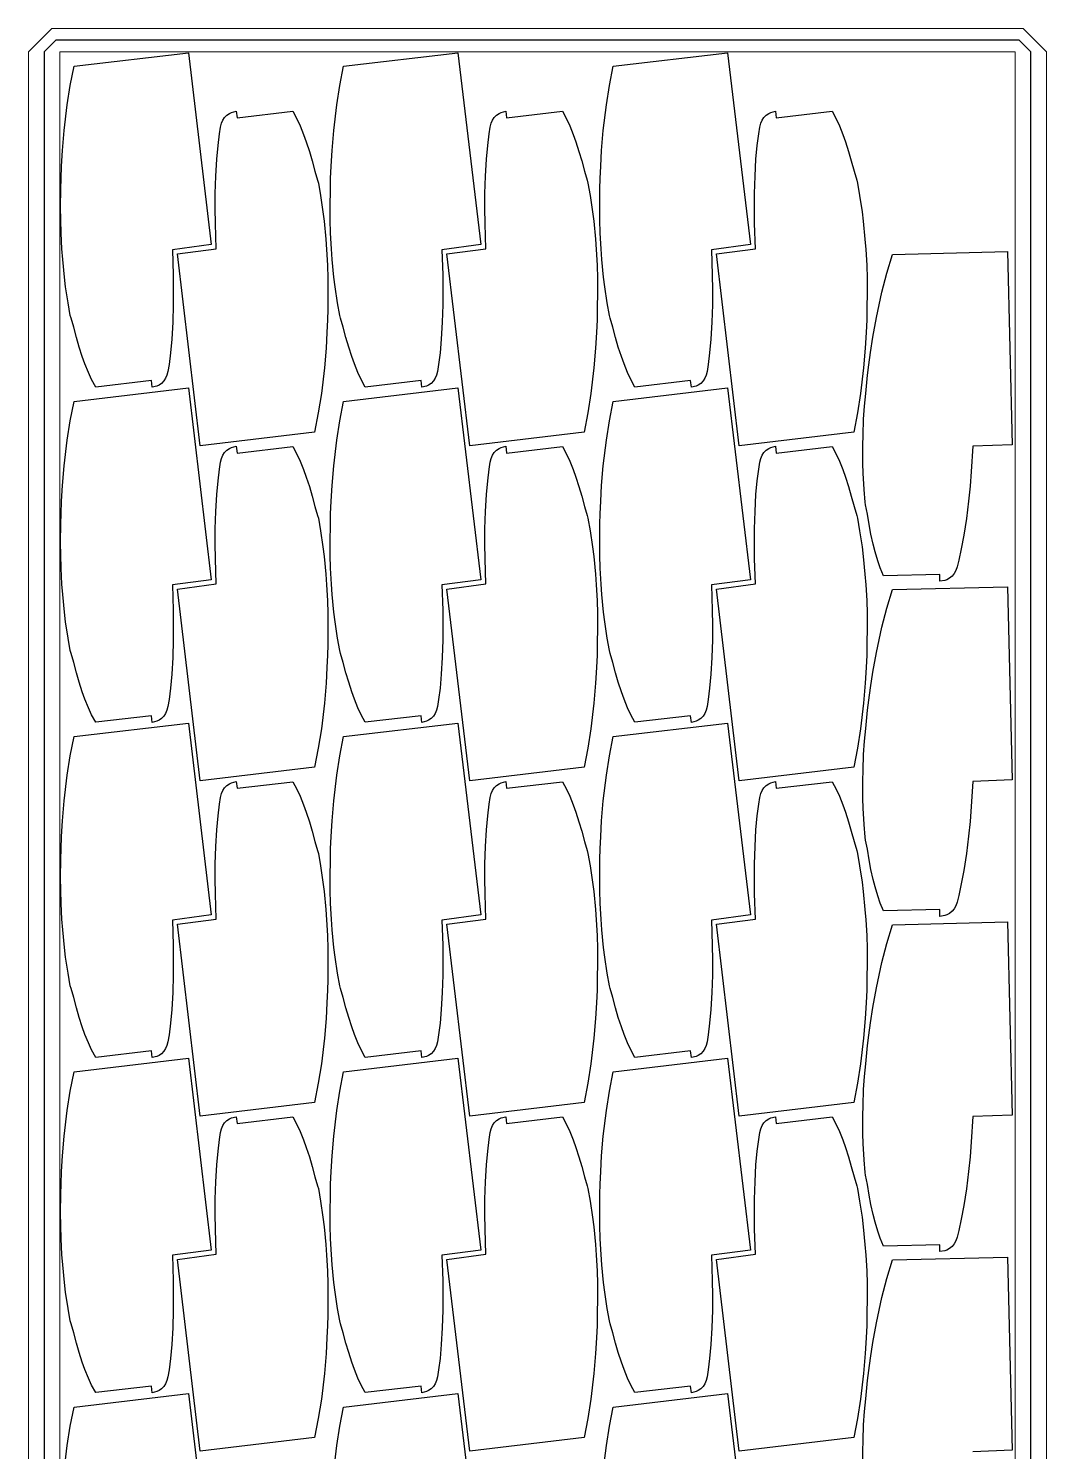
# Model space of a CAD drawing. Header units: millimetres. Extents: x -10628 to 24720, y -21829 to 4032.
# Drawn here: x 6649 to 7949, y -10016 to -8198 of the extents above; entities that cross this region are included whole.
import ezdxf
from ezdxf.enums import TextEntityAlignment as Align
from ezdxf.lldxf.tags import DXFTag

# ---------------------------------------------------------------- set-up
doc = ezdxf.new("R2010")
doc.units = ezdxf.units.MM
doc.layers.add('layer khung van cnc', color=7, linetype='Continuous', lineweight=25, true_color=0xfbf59b)
doc.layers.add('layer mau', color=7, linetype='Continuous')
doc.styles.add('Text Dim', font='arial.ttf')
tags = doc.linetypes.add('KVVIENMAY', pattern='A,46.311228,-10.280676,["KV VIỀN MÁY",Text Dim,S=10.028098,R=0,X=0,Y=-4.346144],-100.988212', length=157.580116).pattern_tags.tags
tags[6] = DXFTag(74, 10)

# ---------------------------------------------------------------- blocks, each defined once
blk = doc.blocks.new('khung van cnc')
at = {"lineweight": 5}
blk.add_lwpolyline([(-193, -99.4), (-193, 2370.6), (-223, 2400.6), (-1463, 2400.6), (-1493, 2370.6), (-1493, -99.4)], close=True, dxfattribs=at)
at = {"color": 1, "linetype": 'KVVIENMAY'}
blk.add_lwpolyline([(-511.9, -84.4), (-213, -84.4), (-213, 2370.6), (-228, 2385.6), (-1458, 2385.6), (-1473, 2370.6), (-1473, -84.4), (-1172.8, -84.4)], dxfattribs=at)
at = {"lineweight": 5}
blk.add_lwpolyline([(-513.5, -69.4), (-233, -69.4), (-233, 2370.6), (-1453, 2370.6), (-1453, -69.4), (-1173, -69.4)], dxfattribs=at)
at = {"layer": 'layer mau'}
for tag, p in [('ÁGF', (-518, -155.9)), ('TENFILE', (-518, -268.9)), ('TENFILE', (-518, -381.8)), ('TENFILE', (-518, -494.8))]:
    blk.add_attdef(tag, text='', height=30, dxfattribs=at).set_placement(p, align=Align.MIDDLE_CENTER)

msp = doc.modelspace()

# ---------------------------------------------------------------- linework, layer by layer
for points in [[(6882.306, -8474.226), (6832.736, -8480.803), (6833.661, -8512.968), (6833.955, -8532.16), (6833.816, -8551.204), (6833.152, -8573.394), (6831.904, -8595.07), (6830.282, -8612.666), (6828.477, -8627.45), (6827.135, -8636.286), (6825.85, -8641.07), (6824.144, -8645.117), (6821.923, -8648.524), (6818.925, -8651.573), (6815.682, -8653.811), (6813.024, -8654.958), (6807.098, -8656.606), (6806.066, -8647.922), (6734.811, -8656.39), (6729.568, -8646.802), (6725.464, -8637.841), (6721.036, -8626.832), (6717.638, -8617.408), (6713.7, -8605.14), (6710.174, -8593.083), (6706.738, -8579.872), (6703.339, -8568.368), (6702.253, -8564.827), (6699.532, -8548.796), (6696.497, -8528.155), (6694.882, -8515.882), (6692.729, -8493.147), (6691.656, -8479.778), (6690.546, -8459.683), (6690.133, -8442.843), (6690.006, -8426.547), (6690.26, -8403.021), (6690.568, -8389.9), (6691.233, -8374), (6692.424, -8353.954), (6694.545, -8328.549), (6698.41, -8295.773), (6702.331, -8271.061), (6707.162, -8246.551), (6853.186, -8229.197)], [(7226.558, -8474.226), (7176.989, -8480.803), (7177.913, -8512.968), (7178.207, -8532.16), (7178.069, -8551.204), (7177.405, -8573.394), (7176.157, -8595.07), (7174.534, -8612.666), (7172.729, -8627.45), (7171.387, -8636.286), (7170.103, -8641.07), (7168.396, -8645.117), (7166.176, -8648.524), (7163.177, -8651.573), (7159.935, -8653.811), (7157.276, -8654.958), (7151.35, -8656.606), (7150.318, -8647.922), (7079.063, -8656.39), (7073.821, -8646.802), (7069.717, -8637.841), (7065.288, -8626.832), (7061.891, -8617.408), (7057.953, -8605.14), (7054.426, -8593.083), (7050.99, -8579.872), (7047.591, -8568.368), (7046.505, -8564.827), (7043.784, -8548.796), (7040.749, -8528.155), (7039.134, -8515.882), (7036.981, -8493.147), (7035.908, -8479.778), (7034.798, -8459.683), (7034.385, -8442.843), (7034.259, -8426.547), (7034.513, -8403.021), (7034.821, -8389.9), (7035.485, -8374), (7036.676, -8353.954), (7038.798, -8328.549), (7042.663, -8295.773), (7046.583, -8271.061), (7051.414, -8246.551), (7197.439, -8229.197)], [(7570.811, -8474.226), (7521.241, -8480.803), (7522.165, -8512.968), (7522.46, -8532.16), (7522.321, -8551.204), (7521.657, -8573.394), (7520.409, -8595.07), (7518.786, -8612.666), (7516.982, -8627.45), (7515.639, -8636.286), (7514.355, -8641.07), (7512.649, -8645.117), (7510.428, -8648.524), (7507.429, -8651.573), (7504.187, -8653.811), (7501.529, -8654.958), (7495.603, -8656.606), (7494.571, -8647.922), (7423.315, -8656.39), (7418.073, -8646.802), (7413.969, -8637.841), (7409.541, -8626.832), (7406.143, -8617.408), (7402.205, -8605.14), (7398.679, -8593.083), (7395.243, -8579.872), (7391.843, -8568.368), (7390.758, -8564.827), (7388.037, -8548.796), (7385.002, -8528.155), (7383.387, -8515.882), (7381.234, -8493.147), (7380.161, -8479.778), (7379.05, -8459.683), (7378.638, -8442.843), (7378.511, -8426.547), (7378.765, -8403.021), (7379.073, -8389.9), (7379.737, -8374), (7380.928, -8353.954), (7383.05, -8328.549), (7386.915, -8295.773), (7390.835, -8271.061), (7395.666, -8246.551), (7541.691, -8229.197)], [(6839.109, -8486.212), (6888.679, -8479.635), (6887.754, -8447.47), (6887.46, -8428.278), (6887.598, -8409.233), (6888.263, -8387.043), (6889.511, -8365.368), (6891.133, -8347.771), (6892.938, -8332.987), (6894.28, -8324.152), (6895.565, -8319.368), (6897.271, -8315.32), (6899.492, -8311.913), (6902.49, -8308.864), (6905.733, -8306.626), (6908.391, -8305.48), (6914.317, -8303.832), (6915.349, -8312.516), (6986.604, -8304.048), (6991.847, -8313.636), (6995.951, -8322.596), (7000.379, -8333.605), (7003.777, -8343.03), (7007.714, -8355.298), (7011.241, -8367.354), (7014.677, -8380.566), (7018.076, -8392.069), (7019.162, -8395.611), (7021.883, -8411.641), (7024.918, -8432.282), (7026.533, -8444.556), (7028.686, -8467.29), (7029.759, -8480.659), (7030.869, -8500.755), (7031.282, -8517.595), (7031.409, -8533.891), (7031.154, -8557.417), (7030.847, -8570.538), (7030.182, -8586.438), (7028.991, -8606.483), (7026.87, -8631.889), (7023.005, -8664.664), (7019.084, -8689.377), (7014.253, -8713.887), (6868.229, -8731.241)], [(7183.361, -8486.212), (7232.931, -8479.635), (7232.007, -8447.47), (7231.712, -8428.278), (7231.851, -8409.233), (7232.515, -8387.043), (7233.763, -8365.368), (7235.386, -8347.771), (7237.191, -8332.987), (7238.533, -8324.152), (7239.817, -8319.368), (7241.523, -8315.32), (7243.744, -8311.913), (7246.743, -8308.864), (7249.985, -8306.626), (7252.643, -8305.48), (7258.569, -8303.832), (7259.601, -8312.516), (7330.857, -8304.048), (7336.099, -8313.636), (7340.203, -8322.596), (7344.631, -8333.605), (7348.029, -8343.03), (7351.967, -8355.298), (7355.494, -8367.354), (7358.929, -8380.566), (7362.329, -8392.069), (7363.414, -8395.611), (7366.135, -8411.641), (7369.17, -8432.282), (7370.785, -8444.556), (7372.938, -8467.29), (7374.011, -8480.659), (7375.122, -8500.755), (7375.534, -8517.595), (7375.661, -8533.891), (7375.407, -8557.417), (7375.099, -8570.538), (7374.435, -8586.438), (7373.244, -8606.483), (7371.122, -8631.889), (7367.257, -8664.664), (7363.337, -8689.377), (7358.506, -8713.887), (7212.481, -8731.241)], [(7527.614, -8486.212), (7577.183, -8479.635), (7576.259, -8447.47), (7575.965, -8428.278), (7576.103, -8409.233), (7576.767, -8387.043), (7578.015, -8365.368), (7579.638, -8347.771), (7581.443, -8332.987), (7582.785, -8324.152), (7584.069, -8319.368), (7585.776, -8315.32), (7587.996, -8311.913), (7590.995, -8308.864), (7594.237, -8306.626), (7596.896, -8305.48), (7602.822, -8303.832), (7603.854, -8312.516), (7675.109, -8304.048), (7680.351, -8313.636), (7684.455, -8322.596), (7688.884, -8333.605), (7692.282, -8343.03), (7696.219, -8355.298), (7699.746, -8367.354), (7703.182, -8380.566), (7706.581, -8392.069), (7707.667, -8395.611), (7710.388, -8411.641), (7713.423, -8432.282), (7715.038, -8444.556), (7717.191, -8467.29), (7718.264, -8480.659), (7719.374, -8500.755), (7719.787, -8517.595), (7719.914, -8533.891), (7719.659, -8557.417), (7719.351, -8570.538), (7718.687, -8586.438), (7717.496, -8606.483), (7715.374, -8631.889), (7711.509, -8664.664), (7707.589, -8689.377), (7702.758, -8713.887), (7556.733, -8731.241)], [(7905.019, -8729.999), (7855.05, -8731.873), (7852.937, -8763.981), (7851.421, -8783.115), (7849.487, -8802.062), (7846.734, -8824.091), (7843.447, -8845.552), (7840.173, -8862.917), (7836.982, -8877.465), (7834.813, -8886.135), (7833.083, -8890.776), (7831.003, -8894.645), (7828.471, -8897.827), (7825.198, -8900.58), (7821.759, -8902.502), (7819.004, -8903.393), (7812.95, -8904.475), (7812.741, -8895.732), (7741.005, -8897.444), (7736.69, -8887.404), (7733.449, -8878.097), (7730.078, -8866.719), (7727.584, -8857.016), (7724.821, -8844.432), (7722.446, -8832.097), (7720.272, -8818.62), (7717.972, -8806.847), (7717.225, -8803.219), (7716.028, -8787.003), (7714.952, -8766.168), (7714.502, -8753.797), (7714.502, -8730.961), (7714.694, -8717.55), (7715.484, -8697.44), (7716.661, -8680.636), (7718.071, -8664.4), (7720.542, -8641.003), (7722.086, -8627.97), (7724.247, -8612.203), (7727.322, -8592.359), (7731.83, -8567.267), (7738.768, -8535.002), (7745.001, -8510.769), (7752.122, -8486.824), (7899.132, -8483.316)], [(6882.306, -8902.416), (6832.736, -8908.993), (6833.661, -8941.157), (6833.955, -8960.35), (6833.816, -8979.394), (6833.152, -9001.584), (6831.904, -9023.26), (6830.282, -9040.856), (6828.477, -9055.64), (6827.135, -9064.476), (6825.85, -9069.26), (6824.144, -9073.307), (6821.923, -9076.714), (6818.925, -9079.763), (6815.682, -9082.001), (6813.024, -9083.147), (6807.098, -9084.795), (6806.066, -9076.111), (6734.811, -9084.58), (6729.568, -9074.992), (6725.464, -9066.031), (6721.036, -9055.022), (6717.638, -9045.598), (6713.7, -9033.33), (6710.174, -9021.273), (6706.738, -9008.062), (6703.339, -8996.558), (6702.253, -8993.017), (6699.532, -8976.986), (6696.497, -8956.345), (6694.882, -8944.071), (6692.729, -8921.337), (6691.656, -8907.968), (6690.546, -8887.873), (6690.133, -8871.033), (6690.006, -8854.736), (6690.26, -8831.21), (6690.568, -8818.09), (6691.233, -8802.189), (6692.424, -8782.144), (6694.545, -8756.739), (6698.41, -8723.963), (6702.331, -8699.251), (6707.162, -8674.741), (6853.186, -8657.387)], [(7226.558, -8902.416), (7176.989, -8908.993), (7177.913, -8941.157), (7178.207, -8960.35), (7178.069, -8979.394), (7177.405, -9001.584), (7176.157, -9023.26), (7174.534, -9040.856), (7172.729, -9055.64), (7171.387, -9064.476), (7170.103, -9069.26), (7168.396, -9073.307), (7166.176, -9076.714), (7163.177, -9079.763), (7159.935, -9082.001), (7157.276, -9083.147), (7151.35, -9084.795), (7150.318, -9076.111), (7079.063, -9084.58), (7073.821, -9074.992), (7069.717, -9066.031), (7065.288, -9055.022), (7061.891, -9045.598), (7057.953, -9033.33), (7054.426, -9021.273), (7050.99, -9008.062), (7047.591, -8996.558), (7046.505, -8993.017), (7043.784, -8976.986), (7040.749, -8956.345), (7039.134, -8944.071), (7036.981, -8921.337), (7035.908, -8907.968), (7034.798, -8887.873), (7034.385, -8871.033), (7034.259, -8854.736), (7034.513, -8831.21), (7034.821, -8818.09), (7035.485, -8802.189), (7036.676, -8782.144), (7038.798, -8756.739), (7042.663, -8723.963), (7046.583, -8699.251), (7051.414, -8674.741), (7197.439, -8657.387)], [(7570.811, -8902.416), (7521.241, -8908.993), (7522.165, -8941.157), (7522.46, -8960.35), (7522.321, -8979.394), (7521.657, -9001.584), (7520.409, -9023.26), (7518.786, -9040.856), (7516.982, -9055.64), (7515.639, -9064.476), (7514.355, -9069.26), (7512.649, -9073.307), (7510.428, -9076.714), (7507.429, -9079.763), (7504.187, -9082.001), (7501.529, -9083.147), (7495.603, -9084.795), (7494.571, -9076.111), (7423.315, -9084.58), (7418.073, -9074.992), (7413.969, -9066.031), (7409.541, -9055.022), (7406.143, -9045.598), (7402.205, -9033.33), (7398.679, -9021.273), (7395.243, -9008.062), (7391.843, -8996.558), (7390.758, -8993.017), (7388.037, -8976.986), (7385.002, -8956.345), (7383.387, -8944.071), (7381.234, -8921.337), (7380.161, -8907.968), (7379.05, -8887.873), (7378.638, -8871.033), (7378.511, -8854.736), (7378.765, -8831.21), (7379.073, -8818.09), (7379.737, -8802.189), (7380.928, -8782.144), (7383.05, -8756.739), (7386.915, -8723.963), (7390.835, -8699.251), (7395.666, -8674.741), (7541.691, -8657.387)], [(6839.109, -8914.402), (6888.679, -8907.825), (6887.754, -8875.66), (6887.46, -8856.468), (6887.598, -8837.423), (6888.263, -8815.233), (6889.511, -8793.557), (6891.133, -8775.961), (6892.938, -8761.177), (6894.28, -8752.342), (6895.565, -8747.558), (6897.271, -8743.51), (6899.492, -8740.103), (6902.49, -8737.054), (6905.733, -8734.816), (6908.391, -8733.67), (6914.317, -8732.022), (6915.349, -8740.706), (6986.604, -8732.238), (6991.847, -8741.826), (6995.951, -8750.786), (7000.379, -8761.795), (7003.777, -8771.22), (7007.714, -8783.487), (7011.241, -8795.544), (7014.677, -8808.756), (7018.076, -8820.259), (7019.162, -8823.801), (7021.883, -8839.831), (7024.918, -8860.472), (7026.533, -8872.746), (7028.686, -8895.48), (7029.759, -8908.849), (7030.869, -8928.945), (7031.282, -8945.785), (7031.409, -8962.081), (7031.154, -8985.607), (7030.847, -8998.728), (7030.182, -9014.628), (7028.991, -9034.673), (7026.87, -9060.078), (7023.005, -9092.854), (7019.084, -9117.566), (7014.253, -9142.077), (6868.229, -9159.43)], [(7183.361, -8914.402), (7232.931, -8907.825), (7232.007, -8875.66), (7231.712, -8856.468), (7231.851, -8837.423), (7232.515, -8815.233), (7233.763, -8793.557), (7235.386, -8775.961), (7237.191, -8761.177), (7238.533, -8752.342), (7239.817, -8747.558), (7241.523, -8743.51), (7243.744, -8740.103), (7246.743, -8737.054), (7249.985, -8734.816), (7252.643, -8733.67), (7258.569, -8732.022), (7259.601, -8740.706), (7330.857, -8732.238), (7336.099, -8741.826), (7340.203, -8750.786), (7344.631, -8761.795), (7348.029, -8771.22), (7351.967, -8783.487), (7355.494, -8795.544), (7358.929, -8808.756), (7362.329, -8820.259), (7363.414, -8823.801), (7366.135, -8839.831), (7369.17, -8860.472), (7370.785, -8872.746), (7372.938, -8895.48), (7374.011, -8908.849), (7375.122, -8928.945), (7375.534, -8945.785), (7375.661, -8962.081), (7375.407, -8985.607), (7375.099, -8998.728), (7374.435, -9014.628), (7373.244, -9034.673), (7371.122, -9060.078), (7367.257, -9092.854), (7363.337, -9117.566), (7358.506, -9142.077), (7212.481, -9159.43)], [(7527.614, -8914.402), (7577.183, -8907.825), (7576.259, -8875.66), (7575.965, -8856.468), (7576.103, -8837.423), (7576.767, -8815.233), (7578.015, -8793.557), (7579.638, -8775.961), (7581.443, -8761.177), (7582.785, -8752.342), (7584.069, -8747.558), (7585.776, -8743.51), (7587.996, -8740.103), (7590.995, -8737.054), (7594.237, -8734.816), (7596.896, -8733.67), (7602.822, -8732.022), (7603.854, -8740.706), (7675.109, -8732.238), (7680.351, -8741.826), (7684.455, -8750.786), (7688.884, -8761.795), (7692.282, -8771.22), (7696.219, -8783.487), (7699.746, -8795.544), (7703.182, -8808.756), (7706.581, -8820.259), (7707.667, -8823.801), (7710.388, -8839.831), (7713.423, -8860.472), (7715.038, -8872.746), (7717.191, -8895.48), (7718.264, -8908.849), (7719.374, -8928.945), (7719.787, -8945.785), (7719.914, -8962.081), (7719.659, -8985.607), (7719.351, -8998.728), (7718.687, -9014.628), (7717.496, -9034.673), (7715.374, -9060.078), (7711.509, -9092.854), (7707.589, -9117.566), (7702.758, -9142.077), (7556.733, -9159.43)], [(7905.019, -9158.189), (7855.05, -9160.062), (7852.937, -9192.171), (7851.421, -9211.305), (7849.487, -9230.252), (7846.734, -9252.281), (7843.447, -9273.742), (7840.173, -9291.107), (7836.982, -9305.655), (7834.813, -9314.324), (7833.083, -9318.966), (7831.003, -9322.835), (7828.471, -9326.017), (7825.198, -9328.77), (7821.759, -9330.692), (7819.004, -9331.583), (7812.95, -9332.664), (7812.741, -9323.922), (7741.005, -9325.634), (7736.69, -9315.594), (7733.449, -9306.287), (7730.078, -9294.909), (7727.584, -9285.206), (7724.821, -9272.622), (7722.446, -9260.287), (7720.272, -9246.81), (7717.972, -9235.037), (7717.225, -9231.409), (7716.028, -9215.193), (7714.952, -9194.358), (7714.502, -9181.987), (7714.502, -9159.151), (7714.694, -9145.74), (7715.484, -9125.629), (7716.661, -9108.825), (7718.071, -9092.59), (7720.542, -9069.193), (7722.086, -9056.159), (7724.247, -9040.393), (7727.322, -9020.549), (7731.83, -8995.457), (7738.768, -8963.192), (7745.001, -8938.959), (7752.122, -8915.014), (7899.132, -8911.506)], [(6882.306, -9330.606), (6832.736, -9337.183), (6833.661, -9369.347), (6833.955, -9388.539), (6833.816, -9407.584), (6833.152, -9429.774), (6831.904, -9451.45), (6830.282, -9469.046), (6828.477, -9483.83), (6827.135, -9492.666), (6825.85, -9497.45), (6824.144, -9501.497), (6821.923, -9504.904), (6818.925, -9507.953), (6815.682, -9510.191), (6813.024, -9511.337), (6807.098, -9512.985), (6806.066, -9504.301), (6734.811, -9512.769), (6729.568, -9503.182), (6725.464, -9494.221), (6721.036, -9483.212), (6717.638, -9473.787), (6713.7, -9461.52), (6710.174, -9449.463), (6706.738, -9436.251), (6703.339, -9424.748), (6702.253, -9421.207), (6699.532, -9405.176), (6696.497, -9384.535), (6694.882, -9372.261), (6692.729, -9349.527), (6691.656, -9336.158), (6690.546, -9316.062), (6690.133, -9299.222), (6690.006, -9282.926), (6690.26, -9259.4), (6690.568, -9246.279), (6691.233, -9230.379), (6692.424, -9210.334), (6694.545, -9184.929), (6698.41, -9152.153), (6702.331, -9127.441), (6707.162, -9102.931), (6853.186, -9085.577)], [(7226.558, -9330.606), (7176.989, -9337.183), (7177.913, -9369.347), (7178.207, -9388.539), (7178.069, -9407.584), (7177.405, -9429.774), (7176.157, -9451.45), (7174.534, -9469.046), (7172.729, -9483.83), (7171.387, -9492.666), (7170.103, -9497.45), (7168.396, -9501.497), (7166.176, -9504.904), (7163.177, -9507.953), (7159.935, -9510.191), (7157.276, -9511.337), (7151.35, -9512.985), (7150.318, -9504.301), (7079.063, -9512.769), (7073.821, -9503.182), (7069.717, -9494.221), (7065.288, -9483.212), (7061.891, -9473.787), (7057.953, -9461.52), (7054.426, -9449.463), (7050.99, -9436.251), (7047.591, -9424.748), (7046.505, -9421.207), (7043.784, -9405.176), (7040.749, -9384.535), (7039.134, -9372.261), (7036.981, -9349.527), (7035.908, -9336.158), (7034.798, -9316.062), (7034.385, -9299.222), (7034.259, -9282.926), (7034.513, -9259.4), (7034.821, -9246.279), (7035.485, -9230.379), (7036.676, -9210.334), (7038.798, -9184.929), (7042.663, -9152.153), (7046.583, -9127.441), (7051.414, -9102.931), (7197.439, -9085.577)], [(7570.811, -9330.606), (7521.241, -9337.183), (7522.165, -9369.347), (7522.46, -9388.539), (7522.321, -9407.584), (7521.657, -9429.774), (7520.409, -9451.45), (7518.786, -9469.046), (7516.982, -9483.83), (7515.639, -9492.666), (7514.355, -9497.45), (7512.649, -9501.497), (7510.428, -9504.904), (7507.429, -9507.953), (7504.187, -9510.191), (7501.529, -9511.337), (7495.603, -9512.985), (7494.571, -9504.301), (7423.315, -9512.769), (7418.073, -9503.182), (7413.969, -9494.221), (7409.541, -9483.212), (7406.143, -9473.787), (7402.205, -9461.52), (7398.679, -9449.463), (7395.243, -9436.251), (7391.843, -9424.748), (7390.758, -9421.207), (7388.037, -9405.176), (7385.002, -9384.535), (7383.387, -9372.261), (7381.234, -9349.527), (7380.161, -9336.158), (7379.05, -9316.062), (7378.638, -9299.222), (7378.511, -9282.926), (7378.765, -9259.4), (7379.073, -9246.279), (7379.737, -9230.379), (7380.928, -9210.334), (7383.05, -9184.929), (7386.915, -9152.153), (7390.835, -9127.441), (7395.666, -9102.931), (7541.691, -9085.577)], [(6839.109, -9342.591), (6888.679, -9336.014), (6887.754, -9303.85), (6887.46, -9284.658), (6887.598, -9265.613), (6888.263, -9243.423), (6889.511, -9221.747), (6891.133, -9204.151), (6892.938, -9189.367), (6894.28, -9180.532), (6895.565, -9175.748), (6897.271, -9171.7), (6899.492, -9168.293), (6902.49, -9165.244), (6905.733, -9163.006), (6908.391, -9161.86), (6914.317, -9160.212), (6915.349, -9168.896), (6986.604, -9160.428), (6991.847, -9170.016), (6995.951, -9178.976), (7000.379, -9189.985), (7003.777, -9199.41), (7007.714, -9211.677), (7011.241, -9223.734), (7014.677, -9236.946), (7018.076, -9248.449), (7019.162, -9251.991), (7021.883, -9268.021), (7024.918, -9288.662), (7026.533, -9300.936), (7028.686, -9323.67), (7029.759, -9337.039), (7030.869, -9357.135), (7031.282, -9373.975), (7031.409, -9390.271), (7031.154, -9413.797), (7030.847, -9426.918), (7030.182, -9442.818), (7028.991, -9462.863), (7026.87, -9488.268), (7023.005, -9521.044), (7019.084, -9545.756), (7014.253, -9570.266), (6868.229, -9587.62)], [(7183.361, -9342.591), (7232.931, -9336.014), (7232.007, -9303.85), (7231.712, -9284.658), (7231.851, -9265.613), (7232.515, -9243.423), (7233.763, -9221.747), (7235.386, -9204.151), (7237.191, -9189.367), (7238.533, -9180.532), (7239.817, -9175.748), (7241.523, -9171.7), (7243.744, -9168.293), (7246.743, -9165.244), (7249.985, -9163.006), (7252.643, -9161.86), (7258.569, -9160.212), (7259.601, -9168.896), (7330.857, -9160.428), (7336.099, -9170.016), (7340.203, -9178.976), (7344.631, -9189.985), (7348.029, -9199.41), (7351.967, -9211.677), (7355.494, -9223.734), (7358.929, -9236.946), (7362.329, -9248.449), (7363.414, -9251.991), (7366.135, -9268.021), (7369.17, -9288.662), (7370.785, -9300.936), (7372.938, -9323.67), (7374.011, -9337.039), (7375.122, -9357.135), (7375.534, -9373.975), (7375.661, -9390.271), (7375.407, -9413.797), (7375.099, -9426.918), (7374.435, -9442.818), (7373.244, -9462.863), (7371.122, -9488.268), (7367.257, -9521.044), (7363.337, -9545.756), (7358.506, -9570.266), (7212.481, -9587.62)], [(7527.614, -9342.591), (7577.183, -9336.014), (7576.259, -9303.85), (7575.965, -9284.658), (7576.103, -9265.613), (7576.767, -9243.423), (7578.015, -9221.747), (7579.638, -9204.151), (7581.443, -9189.367), (7582.785, -9180.532), (7584.069, -9175.748), (7585.776, -9171.7), (7587.996, -9168.293), (7590.995, -9165.244), (7594.237, -9163.006), (7596.896, -9161.86), (7602.822, -9160.212), (7603.854, -9168.896), (7675.109, -9160.428), (7680.351, -9170.016), (7684.455, -9178.976), (7688.884, -9189.985), (7692.282, -9199.41), (7696.219, -9211.677), (7699.746, -9223.734), (7703.182, -9236.946), (7706.581, -9248.449), (7707.667, -9251.991), (7710.388, -9268.021), (7713.423, -9288.662), (7715.038, -9300.936), (7717.191, -9323.67), (7718.264, -9337.039), (7719.374, -9357.135), (7719.787, -9373.975), (7719.914, -9390.271), (7719.659, -9413.797), (7719.351, -9426.918), (7718.687, -9442.818), (7717.496, -9462.863), (7715.374, -9488.268), (7711.509, -9521.044), (7707.589, -9545.756), (7702.758, -9570.266), (7556.733, -9587.62)], [(7905.019, -9586.378), (7855.05, -9588.252), (7852.937, -9620.361), (7851.421, -9639.495), (7849.487, -9658.442), (7846.734, -9680.471), (7843.447, -9701.932), (7840.173, -9719.297), (7836.982, -9733.845), (7834.813, -9742.514), (7833.083, -9747.156), (7831.003, -9751.025), (7828.471, -9754.207), (7825.198, -9756.959), (7821.759, -9758.882), (7819.004, -9759.772), (7812.95, -9760.854), (7812.741, -9752.112), (7741.005, -9753.824), (7736.69, -9743.784), (7733.449, -9734.477), (7730.078, -9723.099), (7727.584, -9713.396), (7724.821, -9700.812), (7722.446, -9688.476), (7720.272, -9675), (7717.972, -9663.227), (7717.225, -9659.599), (7716.028, -9643.383), (7714.952, -9622.548), (7714.502, -9610.177), (7714.502, -9587.341), (7714.694, -9573.93), (7715.484, -9553.819), (7716.661, -9537.015), (7718.071, -9520.78), (7720.542, -9497.383), (7722.086, -9484.349), (7724.247, -9468.583), (7727.322, -9448.739), (7731.83, -9423.647), (7738.768, -9391.382), (7745.001, -9367.149), (7752.122, -9343.204), (7899.132, -9339.696)], [(6882.306, -9758.796), (6832.736, -9765.373), (6833.661, -9797.537), (6833.955, -9816.729), (6833.816, -9835.774), (6833.152, -9857.964), (6831.904, -9879.64), (6830.282, -9897.236), (6828.477, -9912.02), (6827.135, -9920.855), (6825.85, -9925.639), (6824.144, -9929.687), (6821.923, -9933.094), (6818.925, -9936.143), (6815.682, -9938.381), (6813.024, -9939.527), (6807.098, -9941.175), (6806.066, -9932.491), (6734.811, -9940.959), (6729.568, -9931.371), (6725.464, -9922.411), (6721.036, -9911.402), (6717.638, -9901.977), (6713.7, -9889.71), (6710.174, -9877.653), (6706.738, -9864.441), (6703.339, -9852.938), (6702.253, -9849.396), (6699.532, -9833.366), (6696.497, -9812.725), (6694.882, -9800.451), (6692.729, -9777.717), (6691.656, -9764.348), (6690.546, -9744.252), (6690.133, -9727.412), (6690.006, -9711.116), (6690.26, -9687.59), (6690.568, -9674.469), (6691.233, -9658.569), (6692.424, -9638.524), (6694.545, -9613.119), (6698.41, -9580.343), (6702.331, -9555.631), (6707.162, -9531.121), (6853.186, -9513.767)], [(7226.558, -9758.796), (7176.989, -9765.373), (7177.913, -9797.537), (7178.207, -9816.729), (7178.069, -9835.774), (7177.405, -9857.964), (7176.157, -9879.64), (7174.534, -9897.236), (7172.729, -9912.02), (7171.387, -9920.855), (7170.103, -9925.639), (7168.396, -9929.687), (7166.176, -9933.094), (7163.177, -9936.143), (7159.935, -9938.381), (7157.276, -9939.527), (7151.35, -9941.175), (7150.318, -9932.491), (7079.063, -9940.959), (7073.821, -9931.371), (7069.717, -9922.411), (7065.288, -9911.402), (7061.891, -9901.977), (7057.953, -9889.71), (7054.426, -9877.653), (7050.99, -9864.441), (7047.591, -9852.938), (7046.505, -9849.396), (7043.784, -9833.366), (7040.749, -9812.725), (7039.134, -9800.451), (7036.981, -9777.717), (7035.908, -9764.348), (7034.798, -9744.252), (7034.385, -9727.412), (7034.259, -9711.116), (7034.513, -9687.59), (7034.821, -9674.469), (7035.485, -9658.569), (7036.676, -9638.524), (7038.798, -9613.119), (7042.663, -9580.343), (7046.583, -9555.631), (7051.414, -9531.121), (7197.439, -9513.767)], [(7570.811, -9758.796), (7521.241, -9765.373), (7522.165, -9797.537), (7522.46, -9816.729), (7522.321, -9835.774), (7521.657, -9857.964), (7520.409, -9879.64), (7518.786, -9897.236), (7516.982, -9912.02), (7515.639, -9920.855), (7514.355, -9925.639), (7512.649, -9929.687), (7510.428, -9933.094), (7507.429, -9936.143), (7504.187, -9938.381), (7501.529, -9939.527), (7495.603, -9941.175), (7494.571, -9932.491), (7423.315, -9940.959), (7418.073, -9931.371), (7413.969, -9922.411), (7409.541, -9911.402), (7406.143, -9901.977), (7402.205, -9889.71), (7398.679, -9877.653), (7395.243, -9864.441), (7391.843, -9852.938), (7390.758, -9849.396), (7388.037, -9833.366), (7385.002, -9812.725), (7383.387, -9800.451), (7381.234, -9777.717), (7380.161, -9764.348), (7379.05, -9744.252), (7378.638, -9727.412), (7378.511, -9711.116), (7378.765, -9687.59), (7379.073, -9674.469), (7379.737, -9658.569), (7380.928, -9638.524), (7383.05, -9613.119), (7386.915, -9580.343), (7390.835, -9555.631), (7395.666, -9531.121), (7541.691, -9513.767)], [(6839.109, -9770.781), (6888.679, -9764.204), (6887.754, -9732.04), (6887.46, -9712.847), (6887.598, -9693.803), (6888.263, -9671.613), (6889.511, -9649.937), (6891.133, -9632.341), (6892.938, -9617.557), (6894.28, -9608.721), (6895.565, -9603.937), (6897.271, -9599.89), (6899.492, -9596.483), (6902.49, -9593.434), (6905.733, -9591.196), (6908.391, -9590.05), (6914.317, -9588.402), (6915.349, -9597.086), (6986.604, -9588.618), (6991.847, -9598.205), (6995.951, -9607.166), (7000.379, -9618.175), (7003.777, -9627.6), (7007.714, -9639.867), (7011.241, -9651.924), (7014.677, -9665.135), (7018.076, -9676.639), (7019.162, -9680.18), (7021.883, -9696.211), (7024.918, -9716.852), (7026.533, -9729.126), (7028.686, -9751.86), (7029.759, -9765.229), (7030.869, -9785.324), (7031.282, -9802.165), (7031.409, -9818.461), (7031.154, -9841.987), (7030.847, -9855.108), (7030.182, -9871.008), (7028.991, -9891.053), (7026.87, -9916.458), (7023.005, -9949.234), (7019.084, -9973.946), (7014.253, -9998.456), (6868.229, -10015.81)], [(7183.361, -9770.781), (7232.931, -9764.204), (7232.007, -9732.04), (7231.712, -9712.847), (7231.851, -9693.803), (7232.515, -9671.613), (7233.763, -9649.937), (7235.386, -9632.341), (7237.191, -9617.557), (7238.533, -9608.721), (7239.817, -9603.937), (7241.523, -9599.89), (7243.744, -9596.483), (7246.743, -9593.434), (7249.985, -9591.196), (7252.643, -9590.05), (7258.569, -9588.402), (7259.601, -9597.086), (7330.857, -9588.618), (7336.099, -9598.205), (7340.203, -9607.166), (7344.631, -9618.175), (7348.029, -9627.6), (7351.967, -9639.867), (7355.494, -9651.924), (7358.929, -9665.135), (7362.329, -9676.639), (7363.414, -9680.18), (7366.135, -9696.211), (7369.17, -9716.852), (7370.785, -9729.126), (7372.938, -9751.86), (7374.011, -9765.229), (7375.122, -9785.324), (7375.534, -9802.165), (7375.661, -9818.461), (7375.407, -9841.987), (7375.099, -9855.108), (7374.435, -9871.008), (7373.244, -9891.053), (7371.122, -9916.458), (7367.257, -9949.234), (7363.337, -9973.946), (7358.506, -9998.456), (7212.481, -10015.81)], [(7527.614, -9770.781), (7577.183, -9764.204), (7576.259, -9732.04), (7575.965, -9712.847), (7576.103, -9693.803), (7576.767, -9671.613), (7578.015, -9649.937), (7579.638, -9632.341), (7581.443, -9617.557), (7582.785, -9608.721), (7584.069, -9603.937), (7585.776, -9599.89), (7587.996, -9596.483), (7590.995, -9593.434), (7594.237, -9591.196), (7596.896, -9590.05), (7602.822, -9588.402), (7603.854, -9597.086), (7675.109, -9588.618), (7680.351, -9598.205), (7684.455, -9607.166), (7688.884, -9618.175), (7692.282, -9627.6), (7696.219, -9639.867), (7699.746, -9651.924), (7703.182, -9665.135), (7706.581, -9676.639), (7707.667, -9680.18), (7710.388, -9696.211), (7713.423, -9716.852), (7715.038, -9729.126), (7717.191, -9751.86), (7718.264, -9765.229), (7719.374, -9785.324), (7719.787, -9802.165), (7719.914, -9818.461), (7719.659, -9841.987), (7719.351, -9855.108), (7718.687, -9871.008), (7717.496, -9891.053), (7715.374, -9916.458), (7711.509, -9949.234), (7707.589, -9973.946), (7702.758, -9998.456), (7556.733, -10015.81)]]:
    msp.add_lwpolyline(points, close=True)
for points in [[(7714.502, -10038.367), (7714.502, -10015.531), (7714.694, -10002.12), (7715.484, -9982.009), (7716.661, -9965.205), (7718.071, -9948.97), (7720.542, -9925.573), (7722.086, -9912.539), (7724.247, -9896.772), (7727.322, -9876.929), (7731.83, -9851.837), (7738.768, -9819.571), (7745.001, -9795.339), (7752.122, -9771.394), (7899.132, -9767.885), (7905.019, -10014.568), (7855.05, -10016.442)], [(6694.545, -10041.309), (6698.41, -10008.533), (6702.331, -9983.821), (6707.162, -9959.31), (6853.186, -9941.957), (6882.306, -10186.985)], [(7038.798, -10041.309), (7042.663, -10008.533), (7046.583, -9983.821), (7051.414, -9959.31), (7197.439, -9941.957), (7226.558, -10186.985)], [(7383.05, -10041.309), (7386.915, -10008.533), (7390.835, -9983.821), (7395.666, -9959.31), (7541.691, -9941.957), (7570.811, -10186.985)]]:
    msp.add_lwpolyline(points)

# ---------------------------------------------------------------- block references
at = {"layer": 'layer khung van cnc'}
msp.add_blockref('khung van cnc', (8142.01, -10598.743), dxfattribs=at)

doc.saveas('drawing.dxf')
